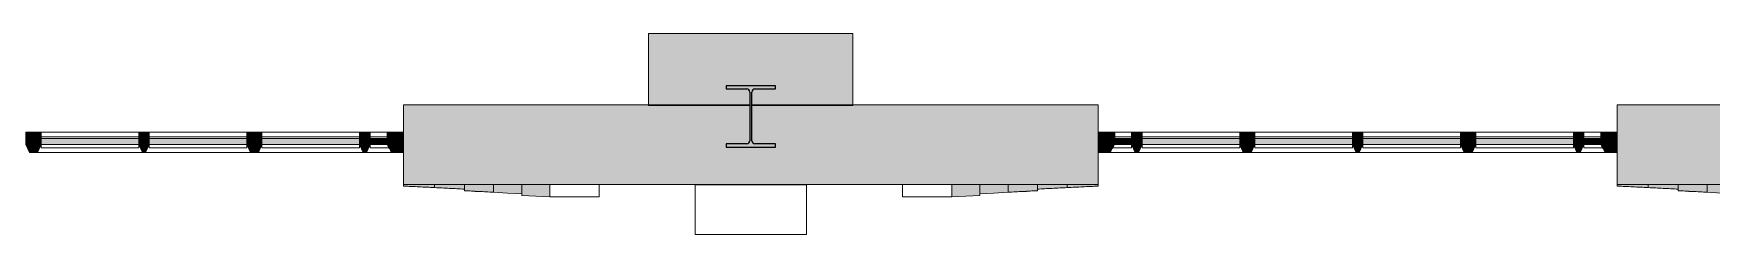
# Model space of a CAD drawing. Header units: inches. Extents: x -3598 to -1628, y -3458 to -206.
# Drawn here: x -2728.2 to -2457.3, y -3457.7 to -3425.3 of the extents above; entities that cross this region are included whole.
import ezdxf

# ---------------------------------------------------------------- set-up
doc = ezdxf.new("R2010")
doc.units = ezdxf.units.IN
doc.header["$MEASUREMENT"] = 0
for name, color, linetype, lineweight in [('A-GENM', 13, 'Continuous', 9), ('A-GLAZ-CURT', 52, 'Continuous', 13), ('A-GLAZ-CWMG', 51, 'Continuous', 13), ('A-WALL', 113, 'Continuous', 13), ('A-WALL-PATT', 111, 'Continuous', 13), ('I-WALL', 2, 'Continuous', 13), ('S-COLS', 52, 'Continuous', 13)]:
    doc.layers.add(name, color=color, linetype=linetype, lineweight=lineweight)

# ---------------------------------------------------------------- blocks, each defined once
blk = doc.blocks.new('_STL - Column - W Shape - 2017v1 - W10x39-1327149-MEZZANINE - CAD')
at = {"layer": 'S-COLS'}
blk.add_hatch(color=130, dxfattribs=at).paths.add_polyline_path([(-4, -4.96), (3.99, -4.96), (3.99, -4.43), (0.66, -4.43), (0.31, -4.28), (0.16, -3.93), (0.16, 3.93), (0.31, 4.28), (0.66, 4.43), (3.99, 4.43), (3.99, 4.96), (-4, 4.96), (-4, 4.43), (-0.66, 4.43), (-0.31, 4.28), (-0.16, 3.93), (-0.16, -3.93), (-0.31, -4.28), (-0.66, -4.43), (-4, -4.43)], flags=0)
at = {"layer": 'S-COLS', "color": 253, "lineweight": 25}
for p, q in [((3.99, 4.96), (-4, 4.96)), ((-4, 4.96), (-4, 4.43)), ((-4, 4.43), (-0.66, 4.43)), ((-0.16, 3.93), (-0.16, -3.93)), ((0.16, -3.93), (0.16, 3.93)), ((0.66, 4.43), (3.99, 4.43)), ((3.99, 4.43), (3.99, 4.96)), ((-0.66, -4.43), (-4, -4.43)), ((-4, -4.43), (-4, -4.96)), ((-4, -4.96), (3.99, -4.96)), ((3.99, -4.43), (0.66, -4.43)), ((3.99, -4.96), (3.99, -4.43))]:
    blk.add_line(p, q, dxfattribs=at)
for centre, start, end in [((-0.66, 3.93), 0, 90), ((0.66, 3.93), 90, 180), ((-0.66, -3.93), 270, 0), ((0.66, -3.93), 180, 270)]:
    blk.add_arc(centre, 0.5, start, end, dxfattribs=at)
blk = doc.blocks.new('15830016-STRUCT_MARTINEZ-MOORE_CENTRAL_v2018_rvt-1-MEZZANINE - CAD')
at = {"color": 250, "lineweight": 13}
blk.add_blockref('_STL - Column - W Shape - 2017v1 - W10x39-1327149-MEZZANINE - CAD', (-2612.4, -3438.64), dxfattribs=at)
blk = doc.blocks.new('ws73 - ws1-474248-MEZZANINE - CAD')
at = {"layer": 'A-WALL', "lineweight": 20}
h = blk.add_hatch(color=10, dxfattribs=at)
h.paths.add_polyline_path([(-2448.85, -3451.64), (-2448.85, -3449.64), (-2453.37, -3449.64), (-2453.37, -3451.39), (-2451.11, -3451.52)], flags=0)
h.paths.add_polyline_path([(-2579.94, -3451.64), (-2575.43, -3451.39), (-2575.43, -3449.64), (-2579.94, -3449.64)], flags=0)
h = blk.add_hatch(color=10, dxfattribs=at)
h.paths.add_polyline_path([(-2453.37, -3451.14), (-2453.37, -3449.64), (-2457.96, -3449.64), (-2457.96, -3450.89), (-2455.67, -3451.02)], flags=0)
h.paths.add_polyline_path([(-2575.43, -3451.14), (-2570.83, -3450.89), (-2570.83, -3449.64), (-2575.43, -3449.64)], flags=0)
h = blk.add_hatch(color=10, dxfattribs=at)
h.paths.add_polyline_path([(-2457.96, -3450.89), (-2457.96, -3449.64), (-2462.66, -3449.64), (-2462.66, -3450.64), (-2460.31, -3450.76)], flags=0)
h.paths.add_polyline_path([(-2570.83, -3450.89), (-2566.13, -3450.64), (-2566.13, -3449.64), (-2570.83, -3449.64)], flags=0)
h = blk.add_hatch(color=10, dxfattribs=at)
h.paths.add_polyline_path([(-2462.66, -3450.39), (-2462.66, -3449.64), (-2467.48, -3449.64), (-2467.48, -3450.14), (-2465.07, -3450.26)], flags=0)
h.paths.add_polyline_path([(-2566.13, -3450.39), (-2561.31, -3450.14), (-2561.31, -3449.64), (-2566.13, -3449.64)], flags=0)
h = blk.add_hatch(color=10, dxfattribs=at)
h.paths.add_polyline_path([(-2467.48, -3450.14), (-2467.48, -3449.64), (-2472.48, -3449.64), (-2472.48, -3449.89), (-2468.19, -3450.11)], flags=0)
h.paths.add_polyline_path([(-2561.31, -3450.14), (-2556.31, -3449.89), (-2556.31, -3449.64), (-2561.31, -3449.64)], flags=0)
for p, q in [((-2587.9, -3450.77), (-2587.9, -3449.64)), ((-2587.9, -3449.64), (-2587.9, -3451.64)), ((-2587.9, -3451.64), (-2587.9, -3449.64)), ((-2587.9, -3451.64), (-2579.94, -3451.64)), ((-2575.43, -3449.64), (-2579.94, -3449.64)), ((-2579.94, -3449.64), (-2579.94, -3451.64)), ((-2575.43, -3451.14), (-2575.43, -3449.64)), ((-2570.83, -3449.64), (-2575.43, -3449.64)), ((-2575.43, -3449.64), (-2575.43, -3451.14)), ((-2575.43, -3451.39), (-2575.43, -3451.14)), ((-2570.83, -3450.89), (-2570.83, -3449.64)), ((-2566.13, -3449.64), (-2570.83, -3449.64)), ((-2570.83, -3449.64), (-2570.83, -3450.89)), ((-2567.9, -3450.77), (-2568.48, -3450.77)), ((-2566.13, -3450.64), (-2566.13, -3449.64)), ((-2561.31, -3449.64), (-2566.13, -3449.64)), ((-2566.13, -3449.64), (-2566.13, -3450.39)), ((-2561.31, -3450.14), (-2561.31, -3449.64)), ((-2556.31, -3449.64), (-2561.31, -3449.64)), ((-2561.31, -3449.64), (-2561.31, -3450.14)), ((-2556.31, -3449.89), (-2556.31, -3449.64)), ((-2472.48, -3449.64), (-2472.48, -3449.89)), ((-2467.48, -3449.64), (-2472.48, -3449.64)), ((-2467.48, -3449.64), (-2467.48, -3450.14)), ((-2462.66, -3449.64), (-2467.48, -3449.64)), ((-2467.48, -3450.14), (-2467.48, -3449.64)), ((-2462.66, -3449.64), (-2462.66, -3450.64)), ((-2457.96, -3449.64), (-2462.66, -3449.64)), ((-2462.66, -3450.39), (-2462.66, -3449.64)), ((-2460.31, -3450.77), (-2460.9, -3450.77)), ((-2457.96, -3449.64), (-2457.96, -3450.89)), ((-2453.37, -3449.64), (-2457.96, -3449.64)), ((-2457.96, -3450.89), (-2457.96, -3449.64)), ((-2453.37, -3449.64), (-2453.37, -3451.14)), ((-2448.85, -3449.64), (-2453.37, -3449.64)), ((-2453.37, -3451.14), (-2453.37, -3449.64)), ((-2453.37, -3451.14), (-2453.37, -3451.39)), ((-2448.85, -3451.64), (-2448.85, -3449.64)), ((-2448.85, -3451.64), (-2440.9, -3451.64)), ((-2440.9, -3449.64), (-2440.9, -3450.77)), ((-2440.9, -3451.64), (-2440.9, -3449.64)), ((-2440.9, -3449.64), (-2440.9, -3451.64))]:
    blk.add_line(p, q, dxfattribs=at)
at = {"layer": 'A-WALL', "lineweight": 20, "flags": 128}
for points in [[(-2579.94, -3451.64), (-2577.68, -3451.52), (-2575.43, -3451.39)], [(-2575.43, -3451.14), (-2573.13, -3451.02), (-2570.83, -3450.89)], [(-2457.96, -3450.89), (-2455.67, -3451.02), (-2453.37, -3451.14)], [(-2453.37, -3451.39), (-2451.11, -3451.52), (-2448.85, -3451.64)]]:
    blk.add_lwpolyline(points, dxfattribs=at)
at = {"layer": 'A-WALL', "lineweight": 20}
for points in [[(-2570.83, -3450.89), (-2570.04, -3450.85), (-2568.48, -3450.76), (-2566.91, -3450.68), (-2566.13, -3450.64)], [(-2566.13, -3450.39), (-2565.33, -3450.35), (-2563.72, -3450.26), (-2562.11, -3450.18), (-2561.31, -3450.14)], [(-2561.31, -3450.14), (-2560.47, -3450.1), (-2558.81, -3450.01), (-2557.14, -3449.93), (-2556.31, -3449.89)], [(-2472.48, -3449.89), (-2471.65, -3449.93), (-2469.99, -3450.01), (-2468.32, -3450.1), (-2467.48, -3450.14)], [(-2467.48, -3450.14), (-2466.68, -3450.18), (-2465.07, -3450.26), (-2463.46, -3450.35), (-2462.66, -3450.39)], [(-2462.66, -3450.64), (-2461.88, -3450.68), (-2460.31, -3450.76), (-2458.75, -3450.85), (-2457.96, -3450.89)]]:
    blk.add_open_spline(points, degree=3, dxfattribs=at)
blk = doc.blocks.new('ws74 - ws1-474345-MEZZANINE - CAD')
at = {"layer": 'A-WALL', "lineweight": 20}
h = blk.add_hatch(color=10, dxfattribs=at)
h.paths.add_polyline_path([(-2644.85, -3451.64), (-2644.85, -3449.64), (-2649.37, -3449.64), (-2649.37, -3451.39), (-2647.11, -3451.52)], flags=0)
h.paths.add_polyline_path([(-2775.94, -3451.64), (-2771.43, -3451.39), (-2771.43, -3449.64), (-2775.94, -3449.64)], flags=0)
h = blk.add_hatch(color=10, dxfattribs=at)
h.paths.add_polyline_path([(-2649.37, -3451.14), (-2649.37, -3449.64), (-2653.96, -3449.64), (-2653.96, -3450.89), (-2651.67, -3451.02)], flags=0)
h.paths.add_polyline_path([(-2771.43, -3451.14), (-2766.83, -3450.89), (-2766.83, -3449.64), (-2771.43, -3449.64)], flags=0)
h = blk.add_hatch(color=10, dxfattribs=at)
h.paths.add_polyline_path([(-2653.96, -3450.89), (-2653.96, -3449.64), (-2658.66, -3449.64), (-2658.66, -3450.64), (-2654.05, -3450.89)], flags=0)
h.paths.add_polyline_path([(-2766.83, -3450.89), (-2762.13, -3450.64), (-2762.13, -3449.64), (-2766.83, -3449.64)], flags=0)
h = blk.add_hatch(color=10, dxfattribs=at)
h.paths.add_polyline_path([(-2658.66, -3450.39), (-2658.66, -3449.64), (-2663.48, -3449.64), (-2663.48, -3450.14), (-2661.07, -3450.26)], flags=0)
h.paths.add_polyline_path([(-2762.13, -3450.39), (-2757.31, -3450.14), (-2757.31, -3449.64), (-2762.13, -3449.64)], flags=0)
h = blk.add_hatch(color=10, dxfattribs=at)
h.paths.add_polyline_path([(-2663.48, -3450.14), (-2663.48, -3449.64), (-2668.48, -3449.64), (-2668.48, -3449.89), (-2665.98, -3450.01)], flags=0)
h.paths.add_polyline_path([(-2757.31, -3450.14), (-2752.31, -3449.89), (-2752.31, -3449.64), (-2757.31, -3449.64)], flags=0)
for p, q in [((-2783.9, -3450.77), (-2783.9, -3449.64)), ((-2783.9, -3449.64), (-2783.9, -3451.64)), ((-2783.9, -3451.64), (-2783.9, -3449.64)), ((-2783.9, -3451.64), (-2775.94, -3451.64)), ((-2771.43, -3449.64), (-2775.94, -3449.64)), ((-2775.94, -3449.64), (-2775.94, -3451.64)), ((-2771.43, -3451.14), (-2771.43, -3449.64)), ((-2766.83, -3449.64), (-2771.43, -3449.64)), ((-2771.43, -3449.64), (-2771.43, -3451.14)), ((-2771.43, -3451.39), (-2771.43, -3451.14)), ((-2766.83, -3450.89), (-2766.83, -3449.64)), ((-2762.13, -3449.64), (-2766.83, -3449.64)), ((-2766.83, -3449.64), (-2766.83, -3450.89)), ((-2763.9, -3450.77), (-2764.48, -3450.77)), ((-2762.13, -3450.64), (-2762.13, -3449.64)), ((-2757.31, -3449.64), (-2762.13, -3449.64)), ((-2762.13, -3449.64), (-2762.13, -3450.39)), ((-2757.31, -3450.14), (-2757.31, -3449.64)), ((-2752.31, -3449.64), (-2757.31, -3449.64)), ((-2757.31, -3449.64), (-2757.31, -3450.14)), ((-2752.31, -3449.89), (-2752.31, -3449.64)), ((-2668.48, -3449.64), (-2668.48, -3449.89)), ((-2663.48, -3449.64), (-2668.48, -3449.64)), ((-2663.48, -3449.64), (-2663.48, -3450.14)), ((-2658.66, -3449.64), (-2663.48, -3449.64)), ((-2663.48, -3450.14), (-2663.48, -3449.64)), ((-2658.66, -3449.64), (-2658.66, -3450.64)), ((-2653.96, -3449.64), (-2658.66, -3449.64)), ((-2658.66, -3450.39), (-2658.66, -3449.64)), ((-2656.31, -3450.77), (-2656.9, -3450.77)), ((-2653.96, -3449.64), (-2653.96, -3450.89)), ((-2649.37, -3449.64), (-2653.96, -3449.64)), ((-2653.96, -3450.89), (-2653.96, -3449.64)), ((-2649.37, -3449.64), (-2649.37, -3451.14)), ((-2644.85, -3449.64), (-2649.37, -3449.64)), ((-2649.37, -3451.14), (-2649.37, -3449.64)), ((-2649.37, -3451.14), (-2649.37, -3451.39)), ((-2644.85, -3451.64), (-2644.85, -3449.64)), ((-2644.85, -3451.64), (-2636.9, -3451.64)), ((-2636.9, -3449.64), (-2636.9, -3450.77)), ((-2636.9, -3451.64), (-2636.9, -3449.64)), ((-2636.9, -3449.64), (-2636.9, -3451.64))]:
    blk.add_line(p, q, dxfattribs=at)
at = {"layer": 'A-WALL', "lineweight": 20, "flags": 128}
for points in [[(-2775.94, -3451.64), (-2773.68, -3451.52), (-2771.43, -3451.39)], [(-2771.43, -3451.14), (-2769.13, -3451.02), (-2766.83, -3450.89)], [(-2653.96, -3450.89), (-2651.67, -3451.02), (-2649.37, -3451.14)], [(-2649.37, -3451.39), (-2647.11, -3451.52), (-2644.85, -3451.64)]]:
    blk.add_lwpolyline(points, dxfattribs=at)
at = {"layer": 'A-WALL', "lineweight": 20}
for points in [[(-2766.83, -3450.89), (-2766.04, -3450.85), (-2764.48, -3450.76), (-2762.91, -3450.68), (-2762.13, -3450.64)], [(-2762.13, -3450.39), (-2761.33, -3450.35), (-2759.72, -3450.26), (-2758.11, -3450.18), (-2757.31, -3450.14)], [(-2757.31, -3450.14), (-2756.47, -3450.1), (-2754.81, -3450.01), (-2753.14, -3449.93), (-2752.31, -3449.89)], [(-2668.48, -3449.89), (-2667.65, -3449.93), (-2665.99, -3450.01), (-2664.32, -3450.1), (-2663.48, -3450.14)], [(-2663.48, -3450.14), (-2662.68, -3450.18), (-2661.07, -3450.26), (-2659.46, -3450.35), (-2658.66, -3450.39)], [(-2658.66, -3450.64), (-2657.88, -3450.68), (-2656.31, -3450.76), (-2654.75, -3450.85), (-2653.96, -3450.89)]]:
    blk.add_open_spline(points, degree=3, dxfattribs=at)
blk = doc.blocks.new('System Panel - Winco Glass-383912-MEZZANINE - CAD')
at = {"layer": 'A-GLAZ-CURT', "lineweight": 9}
blk.add_hatch(color=90, dxfattribs=at).paths.add_polyline_path([(4.78, 0), (4.78, 1), (2.05, 1), (2.05, 0), (4.16, 0)], flags=0)
at = {"layer": 'A-GLAZ-CURT', "lineweight": 20}
for p, q in [((4.78, 1), (2.05, 1)), ((2.05, 1), (2.05, 0)), ((2.05, 0), (4.78, 0)), ((4.78, 0), (4.78, 1))]:
    blk.add_line(p, q, dxfattribs=at)
blk = doc.blocks.new('System Panel - Winco Glass-383913-MEZZANINE - CAD')
at = {"layer": 'A-GLAZ-CURT', "lineweight": 9}
blk.add_hatch(color=90, dxfattribs=at).paths.add_polyline_path([(7.89, 0), (7.89, 1), (-7.89, 1), (-7.89, 0)], flags=0)
at = {"layer": 'A-GLAZ-CURT', "lineweight": 20}
for p, q in [((7.89, 1), (-7.89, 1)), ((-7.89, 1), (-7.89, 0)), ((-7.89, 0), (7.89, 0)), ((7.89, 0), (7.89, 1))]:
    blk.add_line(p, q, dxfattribs=at)
blk = doc.blocks.new('System Panel - Winco Glass-383914-MEZZANINE - CAD')
at = {"layer": 'A-GLAZ-CURT', "lineweight": 9}
blk.add_hatch(color=90, dxfattribs=at).paths.add_polyline_path([(7.89, 0), (7.89, 1), (-7.89, 1), (-7.89, 0)], flags=0)
at = {"layer": 'A-GLAZ-CURT', "lineweight": 20}
for p, q in [((7.89, 1), (-7.89, 1)), ((-7.89, 1), (-7.89, 0)), ((-7.89, 0), (7.89, 0)), ((7.89, 0), (7.89, 1))]:
    blk.add_line(p, q, dxfattribs=at)
blk = doc.blocks.new('System Panel - Winco Glass-383919-MEZZANINE - CAD')
at = {"layer": 'A-GLAZ-CURT', "lineweight": 9}
blk.add_hatch(color=90, dxfattribs=at).paths.add_polyline_path([(7.89, 0), (7.89, 1), (-7.89, 1), (-7.89, 0), (5.29, 0)], flags=0)
at = {"layer": 'A-GLAZ-CURT', "lineweight": 20}
for p, q in [((7.89, 1), (-7.89, 1)), ((-7.89, 1), (-7.89, 0)), ((-7.89, 0), (7.89, 0)), ((7.89, 0), (7.89, 1))]:
    blk.add_line(p, q, dxfattribs=at)
blk = doc.blocks.new('System Panel - Winco Glass-383920-MEZZANINE - CAD')
at = {"layer": 'A-GLAZ-CURT', "lineweight": 9}
blk.add_hatch(color=90, dxfattribs=at).paths.add_polyline_path([(7.89, 0), (7.89, 1), (-7.89, 1), (-7.89, 0), (0.6, 0)], flags=0)
at = {"layer": 'A-GLAZ-CURT', "lineweight": 20}
for p, q in [((7.89, 1), (-7.89, 1)), ((-7.89, 1), (-7.89, 0)), ((-7.89, 0), (7.89, 0)), ((7.89, 0), (7.89, 1))]:
    blk.add_line(p, q, dxfattribs=at)
blk = doc.blocks.new('System Panel - Winco Glass-383922-MEZZANINE - CAD')
at = {"layer": 'A-GLAZ-CURT', "lineweight": 9}
blk.add_hatch(color=90, dxfattribs=at).paths.add_polyline_path([(-2.05, 0), (-2.05, 1), (-4.78, 1), (-4.78, 0)], flags=0)
at = {"layer": 'A-GLAZ-CURT', "lineweight": 20}
for p, q in [((-2.05, 1), (-4.78, 1)), ((-4.78, 1), (-4.78, 0)), ((-4.78, 0), (-2.05, 0)), ((-2.05, 0), (-2.05, 1))]:
    blk.add_line(p, q, dxfattribs=at)
blk = doc.blocks.new('Rectangular Mullion - Winco Accent Full-Large-383925-MEZZANINE - CAD')
at = {"layer": 'A-GLAZ-CWMG', "lineweight": 9}
blk.add_hatch(color=90, dxfattribs=at).paths.add_polyline_path([(0.64, 1.25), (1.22, 0), (1.22, -2), (-1.22, -2), (-1.22, 0), (-0.64, 1.25)], flags=0)
at = {"layer": 'A-GLAZ-CWMG', "lineweight": 20}
for p, q in [((-1.22, 0), (-0.64, 1.25)), ((-1.22, -2), (-1.22, 0)), ((-0.64, 1.25), (0.64, 1.25)), ((0.64, 1.25), (1.22, 0)), ((1.22, 0), (1.22, -2)), ((1.22, -2), (-1.22, -2))]:
    blk.add_line(p, q, dxfattribs=at)
blk = doc.blocks.new('Rectangular Mullion - Winco Accent Full-Large-383929-MEZZANINE - CAD')
at = {"layer": 'A-GLAZ-CWMG', "lineweight": 9}
blk.add_hatch(color=90, dxfattribs=at).paths.add_polyline_path([(0.64, 1.25), (1.22, 0), (1.22, -2), (-1.22, -2), (-1.22, 0), (-0.64, 1.25)], flags=0)
at = {"layer": 'A-GLAZ-CWMG', "lineweight": 20}
for p, q in [((-1.22, 0), (-0.64, 1.25)), ((-1.22, -2), (-1.22, 0)), ((-0.64, 1.25), (0.64, 1.25)), ((0.64, 1.25), (1.22, 0)), ((1.22, 0), (1.22, -2)), ((1.22, -2), (-1.22, -2))]:
    blk.add_line(p, q, dxfattribs=at)
blk = doc.blocks.new('Rectangular Mullion - Winco Accent Full-383932-MEZZANINE - CAD')
at = {"layer": 'A-GLAZ-CWMG', "lineweight": 9}
blk.add_hatch(color=90, dxfattribs=at).paths.add_polyline_path([(-0.26, 1.25), (0.26, 1.25), (0.84, 0), (0.84, -2), (-0.84, -2), (-0.84, 0)], flags=0)
at = {"layer": 'A-GLAZ-CWMG', "lineweight": 20}
for p, q in [((-0.84, 0), (-0.26, 1.25)), ((-0.84, -2), (-0.84, 0)), ((-0.26, 1.25), (0.26, 1.25)), ((0.26, 1.25), (0.84, 0)), ((0.84, 0), (0.84, -2)), ((0.84, -2), (-0.84, -2))]:
    blk.add_line(p, q, dxfattribs=at)
blk = doc.blocks.new('Rectangular Mullion - Winco Accent Full-383936-MEZZANINE - CAD')
at = {"layer": 'A-GLAZ-CWMG', "lineweight": 9}
blk.add_hatch(color=90, dxfattribs=at).paths.add_polyline_path([(-0.26, 1.25), (0.26, 1.25), (0.84, 0), (0.84, -2), (-0.84, -2), (-0.84, 0)], flags=0)
at = {"layer": 'A-GLAZ-CWMG', "lineweight": 20}
for p, q in [((-0.84, 0), (-0.26, 1.25)), ((-0.84, -2), (-0.84, 0)), ((-0.26, 1.25), (0.26, 1.25)), ((0.26, 1.25), (0.84, 0)), ((0.84, 0), (0.84, -2)), ((0.84, -2), (-0.84, -2))]:
    blk.add_line(p, q, dxfattribs=at)
blk = doc.blocks.new('Rectangular Mullion - Winco Accent Full-383937-MEZZANINE - CAD')
at = {"layer": 'A-GLAZ-CWMG', "lineweight": 9}
blk.add_hatch(color=90, dxfattribs=at).paths.add_polyline_path([(-0.26, 1.25), (0.26, 1.25), (0.84, 0), (0.84, -2), (-0.84, -2), (-0.84, 0)], flags=0)
at = {"layer": 'A-GLAZ-CWMG', "lineweight": 20}
for p, q in [((-0.84, 0), (-0.26, 1.25)), ((-0.84, -2), (-0.84, 0)), ((-0.26, 1.25), (0.26, 1.25)), ((0.26, 1.25), (0.84, 0)), ((0.84, 0), (0.84, -2)), ((0.84, -2), (-0.84, -2))]:
    blk.add_line(p, q, dxfattribs=at)
blk = doc.blocks.new('Rectangular Mullion - Winco Accent Full-Large-383938-MEZZANINE - CAD')
at = {"layer": 'A-GLAZ-CWMG', "lineweight": 9}
for p, q in [((-3259.15, -953.32), (-3261.89, -953.32)), ((-3262.47, -956.57), (-3258.39, -956.57))]:
    blk.add_line(p, q, dxfattribs=at)
blk = doc.blocks.new('Rectangular Mullion - Winco Accent Full-Large-383939-MEZZANINE - CAD')
at = {"layer": 'A-GLAZ-CWMG', "lineweight": 9}
for p, q in [((-3281.78, -953.32), (-3297.55, -953.32)), ((-3298.13, -956.57), (-3281.2, -956.57))]:
    blk.add_line(p, q, dxfattribs=at)
blk = doc.blocks.new('Rectangular Mullion - Winco Accent Full-Large-V14-MEZZANINE - CAD')
at = {"layer": 'A-GLAZ-CWMG', "lineweight": 9}
for p, q in [((-3299.24, -953.32), (-3315.01, -953.32)), ((-3315.59, -956.57), (-3298.66, -956.57))]:
    blk.add_line(p, q, dxfattribs=at)
blk = doc.blocks.new('Rectangular Mullion - Winco Accent Full-Large-383940-MEZZANINE - CAD')
at = {"layer": 'A-GLAZ-CWMG', "lineweight": 9}
for p, q in [((-3334.91, -953.32), (-3337.64, -953.32)), ((-3338.4, -956.57), (-3334.32, -956.57))]:
    blk.add_line(p, q, dxfattribs=at)
blk = doc.blocks.new('Rectangular Mullion - Winco Accent Full_Left-Large-V132-MEZZANINE - CAD')
at = {"layer": 'A-GLAZ-CWMG', "lineweight": 9}
blk.add_hatch(color=90, dxfattribs=at).paths.add_polyline_path([(-2554.4, -3444.45), (-2553.64, -3443.2), (-2553.64, -3441.2), (-2556.31, -3441.2), (-2556.31, -3444.45)], flags=0)
at = {"layer": 'A-GLAZ-CWMG', "lineweight": 20}
for p, q in [((-2553.64, -3441.2), (-2556.31, -3441.2)), ((-2556.31, -3441.2), (-2556.31, -3444.45)), ((-2553.64, -3443.2), (-2553.64, -3441.2)), ((-2556.31, -3444.45), (-2554.4, -3444.45))]:
    blk.add_line(p, q, dxfattribs=at)
blk.add_arc((-2199.29, -3659.76), 415.29, 148.5692, 148.7711, dxfattribs=at)
blk = doc.blocks.new('Rectangular Mullion - Winco Accent Full_Left-Large-V133-MEZZANINE - CAD')
at = {"layer": 'A-GLAZ-CWMG', "lineweight": 9}
blk.add_hatch(color=90, dxfattribs=at).paths.add_polyline_path([(-2472.48, -3444.45), (-2472.48, -3441.2), (-2475.15, -3441.2), (-2475.15, -3443.2), (-2474.39, -3444.45)], flags=0)
at = {"layer": 'A-GLAZ-CWMG', "lineweight": 20}
for p, q in [((-2472.48, -3441.2), (-2475.15, -3441.2)), ((-2475.15, -3441.2), (-2475.15, -3443.2)), ((-2472.48, -3444.45), (-2472.48, -3441.2)), ((-2474.39, -3444.45), (-2472.48, -3444.45))]:
    blk.add_line(p, q, dxfattribs=at)
blk.add_arc((-2829.5, -3659.76), 415.29, 31.2289, 31.4308, dxfattribs=at)
blk = doc.blocks.new('Rectangular Mullion - Winco Accent Half-383962-MEZZANINE - CAD')
at = {"layer": 'A-GLAZ-CWMG', "lineweight": 9}
for p, q in [((-3259.15, -954.07), (-3261.89, -954.07)), ((-3261.89, -955.82), (-3261.89, -955.32)), ((-3261.89, -955.82), (-3258.84, -955.82))]:
    blk.add_line(p, q, dxfattribs=at)
blk = doc.blocks.new('Rectangular Mullion - Winco Accent Half-383963-MEZZANINE - CAD')
at = {"layer": 'A-GLAZ-CWMG', "lineweight": 9}
for p, q in [((-3281.78, -954.07), (-3297.55, -954.07)), ((-3297.55, -955.82), (-3297.55, -955.32)), ((-3297.55, -955.82), (-3281.78, -955.82)), ((-3281.78, -955.32), (-3281.78, -955.82))]:
    blk.add_line(p, q, dxfattribs=at)
blk = doc.blocks.new('Rectangular Mullion - Winco Accent Half-383964-MEZZANINE - CAD')
at = {"layer": 'A-GLAZ-CWMG', "lineweight": 9}
for p, q in [((-3337.95, -955.82), (-3334.91, -955.82)), ((-3334.91, -954.07), (-3337.64, -954.07)), ((-3334.91, -955.32), (-3334.91, -955.82))]:
    blk.add_line(p, q, dxfattribs=at)
blk = doc.blocks.new('Rectangular Mullion - Winco Accent Full_Left-Large-V134-MEZZANINE - CAD')
at = {"layer": 'A-GLAZ-CWMG', "lineweight": 9}
blk.add_hatch(color=90, dxfattribs=at).paths.add_polyline_path([(-2669.54, -3444.45), (-2668.48, -3444.45), (-2668.48, -3441.2), (-2671.15, -3441.2), (-2671.15, -3443.2), (-2670.39, -3444.45)], flags=0)
at = {"layer": 'A-GLAZ-CWMG', "lineweight": 20}
for p, q in [((-2668.48, -3441.2), (-2671.15, -3441.2)), ((-2671.15, -3441.2), (-2671.15, -3443.2)), ((-2668.48, -3444.45), (-2668.48, -3441.2)), ((-2670.39, -3444.45), (-2668.48, -3444.45))]:
    blk.add_line(p, q, dxfattribs=at)
blk.add_arc((-3025.5, -3659.76), 415.29, 31.2289, 31.4308, dxfattribs=at)
blk = doc.blocks.new('Gutter Catch - Gutter Catch-3952350-MEZZANINE - CAD')
at = {"layer": 'A-GENM'}
for p, q in [((9, 14.5), (-9, 14.5)), ((-9, 14.5), (-9, 6.5)), ((9, 6.5), (9, 14.5)), ((-9, 6.5), (9, 6.5))]:
    blk.add_line(p, q, dxfattribs=at)
blk = doc.blocks.new('Down Spouts3 - Down Spouts-4005655-MEZZANINE - CAD')
at = {"layer": 'A-GENM'}
h = blk.add_hatch(color=90, dxfattribs=at)
h.paths.add_polyline_path([(-2022.4, -3449.7), (-2022.4, -3449.64), (-2026.4, -3449.64), (-2026.4, -3449.7), (-2026.33, -3449.7)], flags=0)
h.paths.add_polyline_path([(-3202.33, -3449.7), (-3198.4, -3449.7), (-3198.4, -3449.64), (-3202.4, -3449.64), (-3202.4, -3449.7)], flags=0)
h.paths.add_polyline_path([(-2614.4, -3449.7), (-2610.4, -3449.7), (-2610.4, -3449.64), (-2614.4, -3449.64)], flags=0)
for p, q in [((-2610.4, -3449.64), (-2614.4, -3449.64)), ((-2614.4, -3449.64), (-2614.4, -3449.7)), ((-2610.4, -3449.7), (-2610.4, -3449.64))]:
    blk.add_line(p, q, dxfattribs=at)

msp = doc.modelspace()

# ---------------------------------------------------------------- hatches: boundary and pattern name
at = {"layer": 'A-WALL-PATT', "lineweight": 20}
msp.add_hatch(color=10, dxfattribs=at).paths.add_polyline_path([(-2607.58, -3436.89), (-2595.9, -3436.89), (-2595.9, -3425.27), (-2628.9, -3425.27), (-2628.9, -3436.89), (-2612.56, -3436.89), (-2612.56, -3434.71), (-2612.7, -3434.36), (-2613.06, -3434.21), (-2616.39, -3434.21), (-2616.39, -3433.68), (-2608.4, -3433.68), (-2608.4, -3434.21), (-2611.74, -3434.21), (-2612.09, -3434.36), (-2612.24, -3434.71), (-2612.24, -3436.89), (-2608.4, -3436.89)], flags=0)
h = msp.add_hatch(color=10, dxfattribs=at)
h.paths.add_polyline_path([(-3590.4, -3449.64), (-3340.31, -3449.64), (-3340.31, -3436.77), (-3396.24, -3436.77), (-3396.24, -3442.57), (-3396.09, -3442.92), (-3395.74, -3443.07), (-3392.4, -3443.07), (-3392.4, -3443.6), (-3400.39, -3443.6), (-3400.39, -3443.07), (-3397.06, -3443.07), (-3396.7, -3442.92), (-3396.56, -3442.57), (-3396.56, -3436.77), (-3577.47, -3436.77), (-3577.47, -3441.89), (-3577.87, -3441.89), (-3577.87, -3439.16), (-3577.98, -3438.88), (-3578.26, -3438.77), (-3584.61, -3438.77), (-3584.88, -3438.88), (-3585, -3439.16), (-3585, -3441.89), (-3585.4, -3441.89), (-3585.4, -3436.77), (-3590.4, -3436.77), (-3590.4, -3441.89)], flags=0)
h.paths.add_polyline_path([(-2251.35, -3449.64), (-2241.27, -3449.64), (-2241.27, -3436.77), (-2276.48, -3436.77), (-2276.48, -3449.64), (-2266.84, -3449.64)], flags=0)
h.paths.add_polyline_path([(-2812.39, -3449.64), (-2752.31, -3449.64), (-2752.31, -3436.77), (-2808.24, -3436.77), (-2808.24, -3442.57), (-2808.09, -3442.92), (-2807.74, -3443.07), (-2804.4, -3443.07), (-2804.4, -3443.6), (-2812.39, -3443.6), (-2812.39, -3443.07), (-2809.06, -3443.07), (-2808.7, -3442.92), (-2808.56, -3442.57), (-2808.56, -3436.77), (-2864.48, -3436.77), (-2864.48, -3449.64), (-2824.42, -3449.64)], flags=0)
h.paths.add_polyline_path([(-2375.26, -3449.64), (-2360.31, -3449.64), (-2360.31, -3436.77), (-2416.24, -3436.77), (-2416.24, -3442.57), (-2416.09, -3442.92), (-2415.74, -3443.07), (-2412.4, -3443.07), (-2412.4, -3443.6), (-2420.39, -3443.6), (-2420.39, -3443.07), (-2417.06, -3443.07), (-2416.7, -3442.92), (-2416.56, -3442.57), (-2416.56, -3436.77), (-2472.48, -3436.77), (-2472.48, -3449.64), (-2390.75, -3449.64)], flags=0)
h.paths.add_polyline_path([(-2948.32, -3449.64), (-2948.31, -3449.64), (-2948.32, -3436.77), (-3004.24, -3436.77), (-3004.24, -3442.57), (-3004.09, -3442.92), (-3003.74, -3443.07), (-3000.4, -3443.07), (-3000.4, -3443.6), (-3008.39, -3443.6), (-3008.39, -3443.07), (-3005.06, -3443.07), (-3004.7, -3442.92), (-3004.56, -3442.57), (-3004.56, -3436.77), (-3060.48, -3436.77), (-3060.48, -3449.64), (-2963.81, -3449.64)], flags=0)
h.paths.add_polyline_path([(-3256.48, -3449.64), (-3144.31, -3449.64), (-3144.31, -3436.77), (-3200.24, -3436.77), (-3200.24, -3442.57), (-3200.09, -3442.92), (-3199.74, -3443.07), (-3196.4, -3443.07), (-3196.4, -3443.6), (-3204.39, -3443.6), (-3204.39, -3443.07), (-3201.06, -3443.07), (-3200.7, -3442.92), (-3200.56, -3442.57), (-3200.56, -3436.77), (-3256.48, -3436.77), (-3256.48, -3437.42)], flags=0)
h.paths.add_polyline_path([(-2668.48, -3449.64), (-2556.31, -3449.64), (-2556.31, -3436.77), (-2612.24, -3436.77), (-2612.24, -3442.57), (-2612.09, -3442.92), (-2611.74, -3443.07), (-2608.4, -3443.07), (-2608.4, -3443.6), (-2616.39, -3443.6), (-2616.39, -3443.07), (-2613.06, -3443.07), (-2612.7, -3442.92), (-2612.56, -3442.57), (-2612.56, -3436.77), (-2668.48, -3436.77), (-2668.48, -3437.42)], flags=0)
h.paths.add_polyline_path([(-3584.61, -3438.52), (-3578.26, -3438.52), (-3577.98, -3438.4), (-3577.87, -3438.13), (-3577.87, -3436.77), (-3585, -3436.77), (-3585, -3438.13), (-3584.88, -3438.4), (-3584.71, -3438.47)], flags=0)

# ---------------------------------------------------------------- linework, layer by layer
at = {"layer": 'A-WALL', "lineweight": 20}
for p, q in [((-2612.56, -3436.77), (-2668.48, -3436.77)), ((-2668.48, -3436.77), (-2668.48, -3449.64)), ((-2556.31, -3436.77), (-2612.24, -3436.77)), ((-2556.31, -3449.64), (-2556.31, -3436.77)), ((-2416.56, -3436.77), (-2472.48, -3436.77)), ((-2472.48, -3436.77), (-2472.48, -3449.64)), ((-2668.48, -3449.64), (-2663.48, -3449.64)), ((-2663.48, -3449.64), (-2658.66, -3449.64)), ((-2658.66, -3449.64), (-2649.37, -3449.64)), ((-2649.37, -3449.64), (-2644.85, -3449.64)), ((-2644.85, -3449.64), (-2579.94, -3449.64)), ((-2579.94, -3449.64), (-2575.43, -3449.64)), ((-2575.43, -3449.64), (-2566.13, -3449.64)), ((-2566.13, -3449.64), (-2561.31, -3449.64)), ((-2561.31, -3449.64), (-2556.31, -3449.64)), ((-2472.48, -3449.64), (-2467.48, -3449.64)), ((-2467.48, -3449.64), (-2462.66, -3449.64)), ((-2462.66, -3449.64), (-2453.37, -3449.64))]:
    msp.add_line(p, q, dxfattribs=at)
at = {"layer": 'I-WALL', "lineweight": 20}
for p, q in [((-2595.9, -3425.27), (-2628.9, -3425.27)), ((-2628.9, -3425.27), (-2628.9, -3436.89)), ((-2595.9, -3436.89), (-2595.9, -3425.27)), ((-2628.9, -3436.89), (-2612.56, -3436.89)), ((-2612.24, -3436.89), (-2595.9, -3436.89))]:
    msp.add_line(p, q, dxfattribs=at)

# ---------------------------------------------------------------- block references
at = {"lineweight": 5}
msp.add_blockref('15830016-STRUCT_MARTINEZ-MOORE_CENTRAL_v2018_rvt-1-MEZZANINE - CAD', (0, 0), dxfattribs=at)
at = {"layer": 'A-GENM'}
msp.add_blockref('Down Spouts3 - Down Spouts-4005655-MEZZANINE - CAD', (0, 0), dxfattribs=at)
at = {"layer": 'A-GENM', "rotation": 180}
msp.add_blockref('Gutter Catch - Gutter Catch-3952350-MEZZANINE - CAD', (-2612.4, -3443.2), dxfattribs=at)
at = {"layer": 'A-GLAZ-CURT', "lineweight": 9}
for name, p in [('System Panel - Winco Glass-383913-MEZZANINE - CAD', (-2719.12, -3443.2)), ('System Panel - Winco Glass-383920-MEZZANINE - CAD', (-2701.67, -3443.2)), ('System Panel - Winco Glass-383914-MEZZANINE - CAD', (-2683.46, -3443.2)), ('System Panel - Winco Glass-383922-MEZZANINE - CAD', (-2669.1, -3443.2)), ('System Panel - Winco Glass-383912-MEZZANINE - CAD', (-2555.69, -3443.2)), ('System Panel - Winco Glass-383919-MEZZANINE - CAD', (-2541.33, -3443.2)), ('System Panel - Winco Glass-383913-MEZZANINE - CAD', (-2523.12, -3443.2)), ('System Panel - Winco Glass-383920-MEZZANINE - CAD', (-2505.67, -3443.2)), ('System Panel - Winco Glass-383914-MEZZANINE - CAD', (-2487.46, -3443.2)), ('System Panel - Winco Glass-383922-MEZZANINE - CAD', (-2473.1, -3443.2))]:
    msp.add_blockref(name, p, dxfattribs=at)
at = {"layer": 'A-GLAZ-CWMG', "lineweight": 9, "extrusion": (0, 0, -1), "rotation": 180}
for name, p in [('Rectangular Mullion - Winco Accent Full-Large-383925-MEZZANINE - CAD', (2728.23, -3443.2)), ('Rectangular Mullion - Winco Accent Full-383936-MEZZANINE - CAD', (2710.4, -3443.2)), ('Rectangular Mullion - Winco Accent Full-Large-383929-MEZZANINE - CAD', (2692.56, -3443.2)), ('Rectangular Mullion - Winco Accent Full-383937-MEZZANINE - CAD', (2674.73, -3443.2)), ('Rectangular Mullion - Winco Accent Full-383932-MEZZANINE - CAD', (2550.06, -3443.2)), ('Rectangular Mullion - Winco Accent Full-Large-383925-MEZZANINE - CAD', (2532.23, -3443.2)), ('Rectangular Mullion - Winco Accent Full-383936-MEZZANINE - CAD', (2514.4, -3443.2)), ('Rectangular Mullion - Winco Accent Full-Large-383929-MEZZANINE - CAD', (2496.56, -3443.2)), ('Rectangular Mullion - Winco Accent Full-383937-MEZZANINE - CAD', (2478.73, -3443.2))]:
    msp.add_blockref(name, p, dxfattribs=at)
at = {"layer": 'A-GLAZ-CWMG', "lineweight": 9}
for name, p in [('Rectangular Mullion - Winco Accent Full-Large-V14-MEZZANINE - CAD', (588, -2487.88)), ('Rectangular Mullion - Winco Accent Half-383963-MEZZANINE - CAD', (570.54, -2487.88)), ('Rectangular Mullion - Winco Accent Full-Large-383939-MEZZANINE - CAD', (588, -2487.88)), ('Rectangular Mullion - Winco Accent Half-383963-MEZZANINE - CAD', (588, -2487.88)), ('Rectangular Mullion - Winco Accent Full-Large-V14-MEZZANINE - CAD', (623.67, -2487.88)), ('Rectangular Mullion - Winco Accent Half-383963-MEZZANINE - CAD', (606.21, -2487.88)), ('Rectangular Mullion - Winco Accent Full-Large-383938-MEZZANINE - CAD', (588, -2487.88)), ('Rectangular Mullion - Winco Accent Half-383962-MEZZANINE - CAD', (588, -2487.88)), ('Rectangular Mullion - Winco Accent Full_Left-Large-V134-MEZZANINE - CAD', (0, 0)), ('Rectangular Mullion - Winco Accent Full_Left-Large-V132-MEZZANINE - CAD', (0, 0)), ('Rectangular Mullion - Winco Accent Full-Large-383940-MEZZANINE - CAD', (784, -2487.88)), ('Rectangular Mullion - Winco Accent Half-383964-MEZZANINE - CAD', (784, -2487.88)), ('Rectangular Mullion - Winco Accent Full-Large-383939-MEZZANINE - CAD', (748.33, -2487.88)), ('Rectangular Mullion - Winco Accent Half-383963-MEZZANINE - CAD', (748.33, -2487.88)), ('Rectangular Mullion - Winco Accent Full-Large-V14-MEZZANINE - CAD', (784, -2487.88)), ('Rectangular Mullion - Winco Accent Half-383963-MEZZANINE - CAD', (766.54, -2487.88)), ('Rectangular Mullion - Winco Accent Full-Large-383939-MEZZANINE - CAD', (784, -2487.88)), ('Rectangular Mullion - Winco Accent Half-383963-MEZZANINE - CAD', (784, -2487.88)), ('Rectangular Mullion - Winco Accent Full-Large-V14-MEZZANINE - CAD', (819.67, -2487.88)), ('Rectangular Mullion - Winco Accent Half-383963-MEZZANINE - CAD', (802.21, -2487.88)), ('Rectangular Mullion - Winco Accent Full-Large-383938-MEZZANINE - CAD', (784, -2487.88)), ('Rectangular Mullion - Winco Accent Half-383962-MEZZANINE - CAD', (784, -2487.88)), ('Rectangular Mullion - Winco Accent Full_Left-Large-V133-MEZZANINE - CAD', (0, 0))]:
    msp.add_blockref(name, p, dxfattribs=at)
at = {"layer": 'A-WALL', "lineweight": 20}
for name in ['ws74 - ws1-474345-MEZZANINE - CAD', 'ws73 - ws1-474248-MEZZANINE - CAD']:
    msp.add_blockref(name, (0, 0), dxfattribs=at)

doc.saveas('drawing.dxf')
